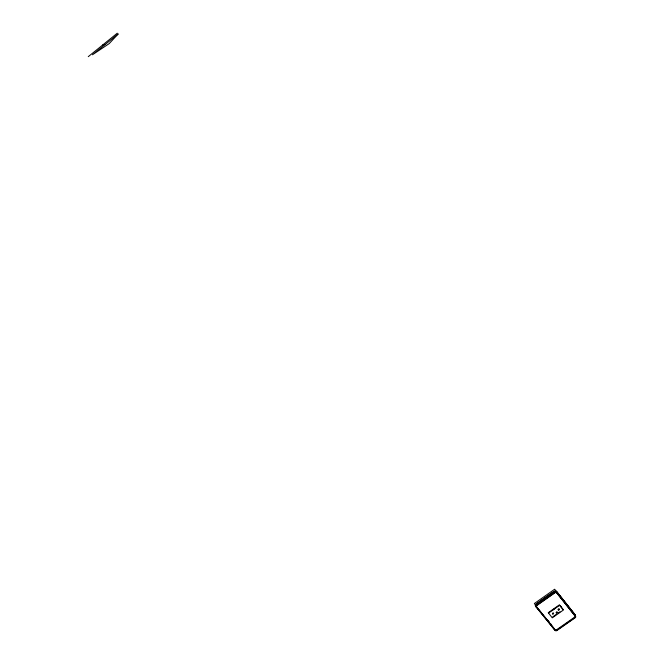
<?xml version="1.0" encoding="UTF-8"?>
<svg xmlns="http://www.w3.org/2000/svg" width="664" height="664" viewBox="0 0 664 664"><rect width="100%" height="100%" fill="white"/><g stroke="black" fill="none" stroke-linecap="round" stroke-linejoin="round"><path stroke-width="1" d="M552.622 613.76L553.535 613.121M557.287 612.391C556.789 614.001 555.502 611.768 557.171 612.216M553.643 613.428L552.83 613.868M88.262 56.664L117.262 33.2M555.76 630.053A1.552 1.345 -23 0 1 554.399 629.58A726.682 94.935 58 0 0 535.558 606.199A1.56 1.361 -22.7 0 1 535.956 604.232L554.39 591.25A1.569 1.369 -24 0 1 556.523 591.433L575.231 614.997A1.552 1.345 -24.1 0 1 575.331 616.366M541.583 601.567L546.58 598.048M549.078 596.289L553.245 593.359M552.05 610.448L555.245 608.207M548.489 613.154L559.661 605.302L563.412 610.017L552.257 617.844L548.248 612.681L559.42 604.838L563.172 609.544M552.813 616.806L556 614.573M558.391 612.897L559.984 611.785M102.737 44.953L105.036 44.471M558.997 609.137C556.88 609.328 559.868 611.054 559.138 609.137M552.705 613.81C554.93 614.59 552.249 611.469 552.689 613.876M559.121 609.195L558.341 609.071L558.275 609.959M558.291 609.892L559.204 609.245M557.27 612.308L556.532 612.009L556.258 612.855M556.241 612.814L557.113 613.038L557.254 612.266M535.632 605.128L534.354 603.534L554.639 589.242L575.016 614.905M547.808 620.251L549.095 621.844M550.373 623.43L551.659 625.023M535.558 606.199L555.087 630.402A1.32 1.137 -22.9 0 0 556.88 630.543L575.165 617.761A1.32 1.145 -24.1 0 0 575.522 616.109L556.822 592.562A1.328 1.162 -24 0 0 555.013 592.404L536.603 605.361A1.328 1.162 -22.7 0 0 536.263 607.029M560.258 605.634L561.512 607.203M535.956 604.232A259.591 174.906 -40.5 0 1 554.39 591.25M556.523 591.433A730.01 76.169 57 0 1 575.231 614.997M554.913 592.188A1.046 0.913 -24 0 1 556.349 592.313L574.991 615.785A1.037 0.896 -24.1 0 1 574.709 617.097L556.507 629.829A1.037 0.896 -23 0 1 555.079 629.713L536.313 606.415A1.046 0.913 -22.7 0 1 536.13 605.958M536.23 605.493A1.046 0.913 -22.7 0 1 536.587 605.087M118.109 34.03L109.203 43.6L92.454 54.788L118.109 34.03M555.154 592.645L536.811 605.551A1.046 0.913 -22.7 0 0 536.537 606.879L555.32 630.194A1.037 0.896 -22.9 0 0 556.747 630.31L574.958 617.57A1.037 0.896 -24.1 0 0 575.248 616.258L556.59 592.769A1.046 0.913 -24 0 0 555.154 592.645"/></g></svg>
